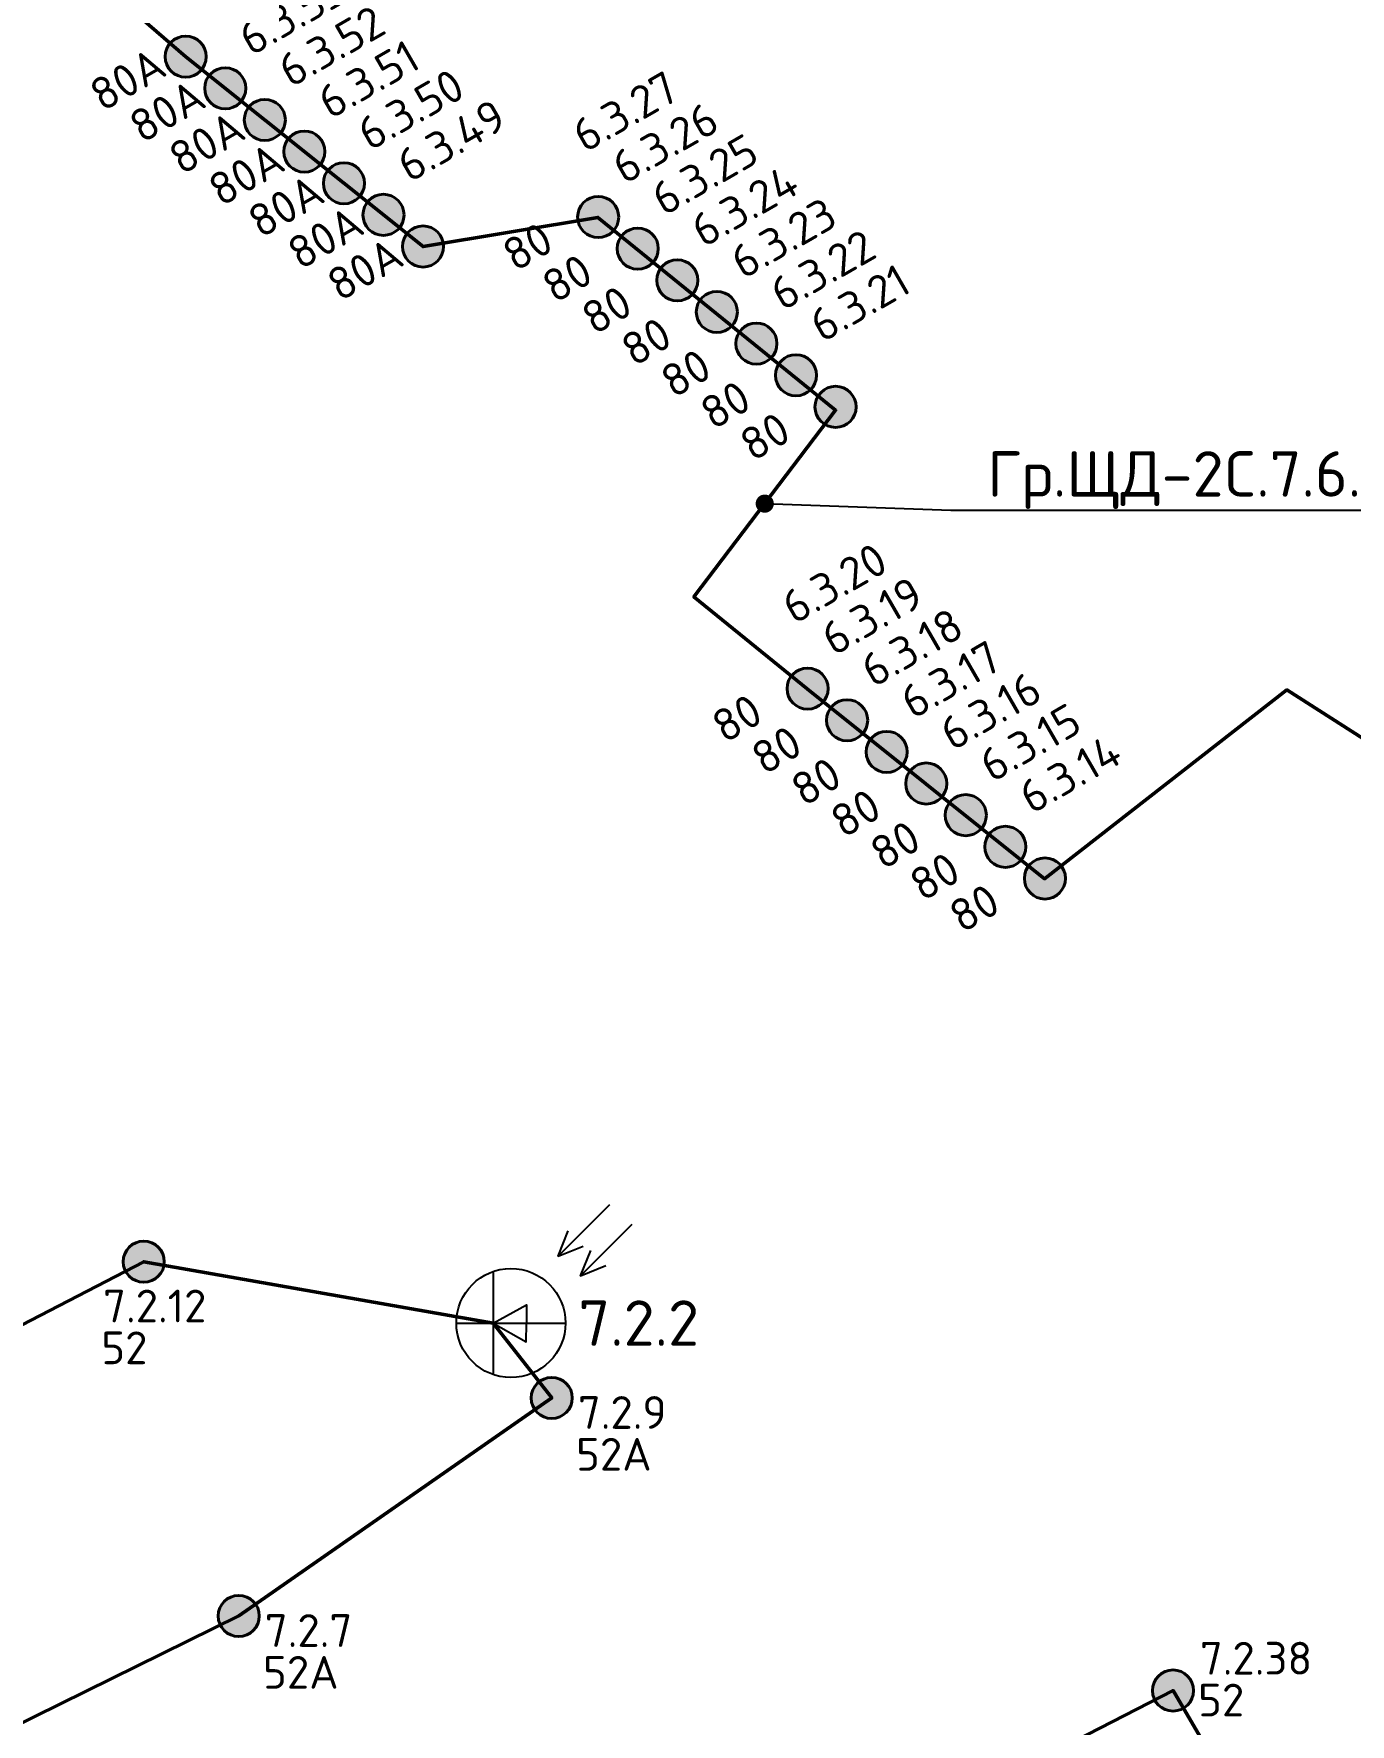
# Model space of a CAD drawing. Header units: millimetres. Extents: x -500444 to 437433, y -1435259 to 1593622.
# Drawn here: x -63847 to -56609, y -1308103 to -1298805 of the extents above; entities that cross this region are included whole.
import ezdxf
from ezdxf import colors
from ezdxf.entities.mleader import LeaderData, LeaderLine
from ezdxf.math import Vec2, Vec3

# ---------------------------------------------------------------- set-up
doc = ezdxf.new("R2010")
doc.units = ezdxf.units.MM
for name, color, linetype, lineweight in [('0_Авт.', 255, 'Continuous', 5), ('_Гр.ЩД-2C.7.6.I4.3', 6, 'Continuous', 50), ('_Гр.ЩД-2C.7.6.I4.6', 6, 'Continuous', 50), ('DLX_LUM 11', 5, 'Continuous', 40), ('DLX_LUM 4', 5, 'Continuous', 40)]:
    doc.layers.add(name, color=color, linetype=linetype, lineweight=lineweight)
doc.layers.add('DLX_LUM 10', color=7, linetype='Continuous', lineweight=40, true_color=0xfa0505)
doc.layers.add('DLX_LUM 5', color=7, linetype='Continuous', lineweight=40, true_color=0xfa2205)
doc.styles.add('ISOCPEUR', font='isocpeur.ttf', dxfattribs={"height": 250})
doc.styles.add('TableTextStyle', font='isocpeur.ttf', dxfattribs={"width": 0.9})
doc.linetypes.add('Проводка в лотке', pattern='A,7.5,[130,ltypeshp.shx,S=0.5,R=0,X=0,Y=0],1,[130,ltypeshp.shx,S=1,R=90,X=0,Y=-0.5],1,[130,ltypeshp.shx,S=0.5,R=0,X=0,Y=0],7.5', length=17)

# ---------------------------------------------------------------- blocks, each defined once
blk = doc.blocks.new('A$C85fa3c5e')
at = {"layer": '0_Авт.', "color": 6, "lineweight": 25, "ltscale": 100}
for points in [[(5.418, 6.505), (2.589, 3.676), (3.15, 5.068)], [(5.418, 6.505), (2.589, 3.676), (3.981, 4.236)], [(6.655, 5.428), (3.827, 2.599), (4.387, 3.991)], [(6.655, 5.428), (3.827, 2.599), (5.218, 3.16)], [(-0.973, 2.838), (-0.98, -2.836)], [(-0.976, 0), (0.849, 1.003), (0.849, -0.01)], [(-3, 0), (3, 0)], [(-0.976, 0), (0.838, -1.023), (0.849, -0.01)]]:
    blk.add_lwpolyline(points, dxfattribs=at)
blk.add_circle((0, 0), 3, dxfattribs=at)
blk = doc.blocks.new('A$Cab2378fa')
at = {"lineweight": 25, "true_color": 0xfff5f5}
h = blk.add_hatch(color=7, dxfattribs=at)
h.dxf.hatch_style = 1
h.paths.add_polyline_path([(0, 0), (-142, -170, 0.174923), (3, -222, 0.197808), (162, -157)])
h.paths.add_polyline_path([(-163, 158), (0, 0), (148, 178, 0.175398), (3, 230, 0.209014)])
at = {"lineweight": 25}
h = blk.add_hatch(color=256, dxfattribs=at)
h.paths.add_polyline_path([(162, -157, 0.442338), (148, 178), (0, 0)])
h.paths.add_polyline_path([(-142, -170), (0, 0), (-163, 158, 0.430096)])
blk.add_circle((3, 4), 226)
blk = doc.blocks.new('Гр.ЩД-2C.7.6.I4.3')
at = {"layer": '_Гр.ЩД-2C.7.6.I4.3', "color": 18, "true_color": 0x000000, "style": 'TableTextStyle'}
for s, p in [('80А', (23896.5, 87115.1, 8800)), ('80А', (24114, 86941.1, 8800)), ('80А', (24331.5, 86767, 8800)), ('80А', (24549, 86593, 8800)), ('80А', (24766.6, 86419, 8800)), ('80А', (24984.1, 86244.9, 8800)), ('80', (26166.1, 86235.1, 8800)), ('80А', (25201.6, 86070.9, 8800)), ('80', (26383.7, 86061, 8800)), ('80', (26601.2, 85887, 8800)), ('80', (26818.7, 85712.9, 8800)), ('80', (27036.2, 85538.9, 8800)), ('80', (27253.7, 85364.8, 8800)), ('80', (27471.2, 85190.8, 8800)), ('80', (27317.4, 83641, 8800)), ('80', (27534.9, 83466.9, 8800)), ('80', (27752.4, 83292.9, 8800)), ('80', (27969.9, 83118.8, 8800)), ('80', (28187.4, 82944.8, 8800)), ('80', (28404.9, 82770.7, 8800)), ('80', (28622.4, 82596.7, 8800))]:
    blk.add_text(s, height=180, rotation=30, dxfattribs=at).set_placement(p)
at = {"layer": '_Гр.ЩД-2C.7.6.I4.3', "ltscale": 100, "style": 'TableTextStyle'}
for tag, p in [('80', (21191.1, 89108.3, 8800)), ('80', (21408.7, 88934.2, 8800)), ('80', (21626.2, 88760.2, 8800)), ('80', (21843.7, 88586.1, 8800)), ('80', (22061.2, 88412.1, 8800)), ('80', (22278.7, 88238, 8800)), ('80', (22496.2, 88064, 8800)), ('80А', (24280.5, 87770.4, 8800)), ('80А', (24498, 87596.4, 8800)), ('80А', (24715.5, 87422.3, 8800)), ('80А', (24933.1, 87248.3, 8800)), ('80А', (25150.6, 87074.2, 8800)), ('80А', (25368.1, 86900.2, 8800)), ('80', (26550.2, 86890.4, 8800)), ('80А', (25585.6, 86726.1, 8800)), ('80', (26767.7, 86716.3, 8800)), ('80', (26985.2, 86542.3, 8800)), ('80', (27202.7, 86368.2, 8800)), ('80', (27420.2, 86194.2, 8800)), ('80', (27637.7, 86020.1, 8800)), ('80', (27855.2, 85846.1, 8800)), ('80', (27701.4, 84296.3, 8800)), ('80', (27918.9, 84122.2, 8800)), ('80', (28136.4, 83948.2, 8800)), ('80', (28353.9, 83774.1, 8800)), ('80', (28571.4, 83600.1, 8800)), ('80', (31534.8, 83522.5, 8800)), ('80', (28788.9, 83426, 8800)), ('80', (31752.3, 83348.5, 8800)), ('80', (29006.4, 83252, 8800)), ('80', (31969.8, 83174.4, 8800)), ('80', (32187.3, 83000.4, 8800)), ('80', (32404.8, 82826.4, 8800)), ('80', (32622.3, 82652.3, 8800)), ('80', (32839.8, 82478.3, 8800)), ('80А', (31214.5, 81004.6, 8800)), ('80А', (31932.9, 80899.1, 8800)), ('80А', (32150.4, 80725, 8800)), ('80', (34799.5, 80663.1, 8800)), ('80А', (32367.9, 80551, 8800)), ('80', (35017, 80489.1, 8800)), ('80А', (32585.4, 80376.9, 8800)), ('80А', (32802.9, 80202.9, 8800)), ('80', (35234.5, 80315, 8800)), ('80А', (33020.4, 80028.8, 8800)), ('80', (35452, 80141, 8800)), ('80', (35669.5, 79966.9, 8800)), ('80', (35887, 79792.9, 8800)), ('80', (36104.6, 79618.8, 8800)), ('80А', (35636.2, 77045.5, 8800)), ('80А', (35853.7, 76871.4, 8800)), ('80А', (36071.2, 76697.4, 8800)), ('80А', (36288.7, 76523.3, 8800)), ('80А', (36506.2, 76349.3, 8800)), ('80А', (36723.7, 76175.2, 8800)), ('80А', (36941.2, 76001.2, 8800))]:
    blk.add_attdef(tag, p, '', height=180, rotation=30, dxfattribs=at)
blk = doc.blocks.new('_Dot')
at = {"color": 0, "linetype": 'ByBlock', "lineweight": -2}
blk.add_line((-0.5, 0), (-1, 0), dxfattribs=at)
at = {"color": 0, "linetype": 'ByBlock', "const_width": 0.5}
blk.add_lwpolyline([(-0.25, 0, 1), (0.25, 0, 1)], format="xyb", close=True, dxfattribs=at)
blk = doc.blocks.new('Гр.ЩД-2C.7.6.I4.6')
at = {"layer": '_Гр.ЩД-2C.7.6.I4.6', "color": 18, "true_color": 0x000000, "style": 'TableTextStyle'}
for s, p in [('52', (23889.5, 80230.6, 8800)), ('52А', (26500, 79644.9, 8800)), ('52А', (24778.8, 78445.5, 8800)), ('52', (29920.3, 78293.1, 8800))]:
    blk.add_text(s, height=180, dxfattribs=at).set_placement(p)
at = {"layer": '_Гр.ЩД-2C.7.6.I4.6', "ltscale": 100, "style": 'TableTextStyle'}
for tag, p, height in [('52', (23899.5, 80460.6, 8800), 180), ('S', (26512.7, 80331.7), 250), ('52', (22712.5, 79819.6, 8800), 180), ('52А', (26510, 79874.9, 8800), 180), ('52', (21220.8, 79041, 8800), 180), ('52А', (24788.8, 78675.5, 8800), 180), ('52', (29930.3, 78523.1, 8800), 180), ('52', (19721.8, 78275.2, 8800), 180), ('52А', (23105.8, 77847.4, 8800), 180), ('52', (18318.6, 77516.6, 8800), 180), ('52', (28318.1, 77438.7, 8800), 180), ('52А', (21382.4, 76948.5, 8800), 180), ('52', (26947.9, 76868.9, 8800), 180), ('52', (16764.4, 76712, 8800), 180), ('52', (31203.7, 76079, 8800), 180), ('52', (15337.5, 75953.4, 8800), 180), ('52', (25228.7, 75961.5, 8800), 180), ('52А', (18813.2, 75568, 8800), 180), ('52', (13785.7, 75155.4, 8800), 180), ('52', (29484.4, 75171.7, 8800), 180), ('52', (23528.9, 75130, 8800), 180), ('52А', (17086.5, 74675.5, 8800), 180), ('S', (26920.5, 74627.6), 250), ('S', (15141.6, 74498.1, -8800), 250), ('52', (21809.6, 74222.6, 8800), 180), ('52', (27559.4, 73888.4, 8800), 180), ('52А', (15367.3, 73768.1, 8800), 180), ('52А', (13191.5, 73519.9, 17600), 180), ('52', (25746.7, 73196.6, 8800), 180), ('52', (20183.9, 73099.6, 8800), 180), ('52', (18371.2, 72407.8, 8800), 180), ('52', (24046.9, 72365.1, 8800), 180), ('52', (16651.9, 71500.4, 8800), 180), ('52', (22421.1, 71242.1, 8800), 180), ('52', (14932.7, 70593, 8800), 180), ('52', (20606.2, 70554.7, 8800), 180), ('S', (17845.4, 69801.3), 250), ('52', (18889.2, 69642.9, 8800), 180), ('52', (17169.9, 68735.5, 8800), 180), ('52', (15450.7, 67828.1, 8800), 180)]:
    blk.add_attdef(tag, p, '', height=height, dxfattribs=at)

msp = doc.modelspace()

# ---------------------------------------------------------------- linework, layer by layer
at = {"layer": '_Гр.ЩД-2C.7.6.I4.3', "ltscale": 100}
msp.add_lwpolyline([(-52496, -1306042.2), (-52913.1, -1305729.9), (-53909.8, -1306975.5), (-54396.5, -1306578.5), (-55701.5, -1305534.2), (-54454.3, -1304225.1), (-55759.3, -1303180.8), (-56957.1, -1302414.4), (-58289.1, -1303453.4), (-59594.1, -1302409.1), (-60217.2, -1301903.1), (-59438.8, -1300876.1), (-60745.4, -1299815), (-61707, -1299975.3), (-63012, -1298931), (-64047.3, -1298037), (-64797.9, -1298639.4), (-66102.9, -1297595.1)], dxfattribs=at)
at = {"layer": '_Гр.ЩД-2C.7.6.I4.6', "ltscale": 100}
for points in [[(-70422.6, -1311508.2), (-68695.9, -1310615.7), (-66130.4, -1309237.1), (-64404.8, -1308338.2), (-62720.3, -1307508.2), (-60999.1, -1306308.8), (-61321.4, -1305896.9), (-63242.5, -1305559.5), (-64798.1, -1306366), (-66288.3, -1307142.7), (-67787.3, -1307908.5), (-69192, -1308669), (-70744.7, -1309471.6)], [(-70339.2, -1317448.2), (-68621.4, -1316542.8), (-68939.3, -1315930.4), (-68394.7, -1316423.3), (-66904.4, -1315630.9), (-65088, -1314941.6), (-63462.3, -1313818.6), (-61762.4, -1312987.1), (-59949.7, -1312295.3), (-59342, -1311981.4), (-59731.5, -1311302.3), (-59243.2, -1311816.5), (-58024.7, -1311012), (-56306.9, -1310106.6), (-57583.2, -1307918.4), (-59191, -1308745), (-60561.2, -1309314.8), (-62280.4, -1310222.2), (-63981.7, -1311055.7), (-65699.5, -1311961.1), (-67325.2, -1313084.1), (-69139.4, -1313777.9), (-70857.2, -1314683.3)]]:
    msp.add_lwpolyline(points, dxfattribs=at)

# ---------------------------------------------------------------- block references
at = {"layer": '0_Авт.', "color": 3, "linetype": 'Проводка в лотке', "ltscale": 100, "xscale": 100, "yscale": 100, "zscale": 100}
msp.add_blockref('A$C85fa3c5e', (-61223.7, -1305897), dxfattribs=at)
at = {"layer": '_Гр.ЩД-2C.7.6.I4.3'}
ref = msp.add_blockref('Гр.ЩД-2C.7.6.I4.3', (-87365.7, -1386353.7), dxfattribs=at)
ref.add_attrib('80А', '6.3.49', (-61780.1, -1299627.5, 8800), dxfattribs={"ltscale": 100, "height": 180, "rotation": 30, "style": 'TableTextStyle'})
ref.add_attrib('80А', '6.3.50', (-61997.6, -1299453.5, 8800), dxfattribs={"ltscale": 100, "height": 180, "rotation": 30, "style": 'TableTextStyle'})
ref.add_attrib('80А', '6.3.51', (-62215.2, -1299279.4, 8800), dxfattribs={"ltscale": 100, "height": 180, "rotation": 30, "style": 'TableTextStyle'})
ref.add_attrib('80А', '6.3.52', (-62432.7, -1299105.4, 8800), dxfattribs={"ltscale": 100, "height": 180, "rotation": 30, "style": 'TableTextStyle'})
ref.add_attrib('80А', '6.3.53', (-62650.2, -1298931.3, 8800), dxfattribs={"ltscale": 100, "height": 180, "rotation": 30, "style": 'TableTextStyle'})
ref.add_attrib('80', '6.3.14', (-58359.3, -1303101.7, 8800), dxfattribs={"ltscale": 100, "height": 180, "rotation": 30, "style": 'TableTextStyle'})
ref.add_attrib('80', '6.3.15', (-58576.8, -1302927.6, 8800), dxfattribs={"ltscale": 100, "height": 180, "rotation": 30, "style": 'TableTextStyle'})
ref.add_attrib('80', '6.3.16', (-58794.3, -1302753.6, 8800), dxfattribs={"ltscale": 100, "height": 180, "rotation": 30, "style": 'TableTextStyle'})
ref.add_attrib('80', '6.3.17', (-59011.8, -1302579.5, 8800), dxfattribs={"ltscale": 100, "height": 180, "rotation": 30, "style": 'TableTextStyle'})
ref.add_attrib('80', '6.3.18', (-59229.3, -1302405.5, 8800), dxfattribs={"ltscale": 100, "height": 180, "rotation": 30, "style": 'TableTextStyle'})
ref.add_attrib('80', '6.3.19', (-59446.8, -1302231.5, 8800), dxfattribs={"ltscale": 100, "height": 180, "rotation": 30, "style": 'TableTextStyle'})
ref.add_attrib('80', '6.3.20', (-59664.3, -1302057.4, 8800), dxfattribs={"ltscale": 100, "height": 180, "rotation": 30, "style": 'TableTextStyle'})
ref.add_attrib('80', '6.3.21', (-59510.5, -1300507.6, 8800), dxfattribs={"ltscale": 100, "height": 180, "rotation": 30, "style": 'TableTextStyle'})
ref.add_attrib('80', '6.3.22', (-59728, -1300333.5, 8800), dxfattribs={"ltscale": 100, "height": 180, "rotation": 30, "style": 'TableTextStyle'})
ref.add_attrib('80', '6.3.23', (-59945.5, -1300159.5, 8800), dxfattribs={"ltscale": 100, "height": 180, "rotation": 30, "style": 'TableTextStyle'})
ref.add_attrib('80', '6.3.24', (-60163, -1299985.4, 8800), dxfattribs={"ltscale": 100, "height": 180, "rotation": 30, "style": 'TableTextStyle'})
ref.add_attrib('80', '6.3.25', (-60380.5, -1299811.4, 8800), dxfattribs={"ltscale": 100, "height": 180, "rotation": 30, "style": 'TableTextStyle'})
ref.add_attrib('80', '6.3.26', (-60598, -1299637.3, 8800), dxfattribs={"ltscale": 100, "height": 180, "rotation": 30, "style": 'TableTextStyle'})
ref.add_attrib('80', '6.3.27', (-60815.6, -1299463.3, 8800), dxfattribs={"ltscale": 100, "height": 180, "rotation": 30, "style": 'TableTextStyle'})
at = {"layer": '_Гр.ЩД-2C.7.6.I4.6'}
ref = msp.add_blockref('Гр.ЩД-2C.7.6.I4.6', (-87365.7, -1386353.7), dxfattribs=at)
ref.add_attrib('52', '7.2.12', (-63466.2, -1305893.1, 8800), dxfattribs={"ltscale": 100, "height": 180, "style": 'TableTextStyle'})
ref.add_attrib('52', '7.2.38', (-57435.5, -1307830.6, 8800), dxfattribs={"ltscale": 100, "height": 180, "style": 'TableTextStyle'})
ref.add_attrib('52А', '7.2.7', (-62577, -1307678.2, 8800), dxfattribs={"ltscale": 100, "height": 180, "style": 'TableTextStyle'})
ref.add_attrib('52А', '7.2.9', (-60855.7, -1306478.8, 8800), dxfattribs={"ltscale": 100, "height": 180, "style": 'TableTextStyle'})
ref.add_attrib('S', '7.2.2', (-60853, -1306022), dxfattribs={"ltscale": 100, "height": 250, "style": 'TableTextStyle'})
at = {"layer": 'DLX_LUM 10', "ltscale": 100, "xscale": 0.5, "yscale": 0.5, "zscale": 0.5}
for p in [(-61000.6, -1306310.8), (-62721.8, -1307510.2)]:
    msp.add_blockref('A$Cab2378fa', p, dxfattribs=at)
at = {"layer": 'DLX_LUM 11', "ltscale": 100, "xscale": 0.5, "yscale": 0.5, "zscale": 0.5}
for p in [(-63244, -1305561.4), (-57584.7, -1307920.3)]:
    msp.add_blockref('A$Cab2378fa', p, dxfattribs=at)
at = {"layer": 'DLX_LUM 4', "ltscale": 100, "xscale": 0.5, "yscale": 0.5, "zscale": 0.5}
for p in [(-60745.4, -1299815), (-60527.9, -1299989), (-60310.4, -1300163.1), (-60092.9, -1300337.1), (-59875.3, -1300511.2), (-59657.8, -1300685.2), (-59440.3, -1300859.3), (-59594.1, -1302409.1), (-59376.6, -1302583.1), (-59159.1, -1302757.2), (-58941.6, -1302931.2), (-58724.1, -1303105.3), (-58506.6, -1303279.3), (-58289.1, -1303453.4)]:
    msp.add_blockref('A$Cab2378fa', p, dxfattribs=at)
at = {"layer": 'DLX_LUM 5', "ltscale": 100, "xscale": 0.5, "yscale": 0.5, "zscale": 0.5}
for p in [(-63013.5, -1298932.9), (-62796, -1299107), (-62578.5, -1299281), (-62361, -1299455.1), (-62143.5, -1299629.1), (-61926, -1299803.2), (-61708.5, -1299977.2)]:
    msp.add_blockref('A$Cab2378fa', p, dxfattribs=at)

# ---------------------------------------------------------------- leaders
at = {"layer": '_Гр.ЩД-2C.7.6.I4.3'}
ml = msp.add_multileader_mtext('Standard', dxfattribs=at)
ml.set_content('Гр.ЩД-2C.7.6.I4.3', color=256, style='ISOCPEUR')
ml.set_leader_properties()
ml.set_arrow_properties(name='DOT')
ml.build(insert=Vec2(0, 0))
ml.multileader.update_dxf_attribs({"has_dogleg": 0, "text_left_attachment_type": 6, "text_right_attachment_type": 6, "arrow_head_size": 100})
ctx = ml.context
ctx.base_point, ctx.char_height, ctx.arrow_head_size, ctx.landing_gap_size, ctx.plane_origin = Vec3(-58804.6, -1301426), 250, 100, 200, Vec3(29180.8, -1173978.9)
ctx.left_attachment, ctx.right_attachment = 6, 6
notes = []
notes.append((ctx, [(0, (1, 1, 0), (-58812.6, -1301426), (1, 0), 8, [(1, [(-59828, -1301389.6)], 0, [])])]))
ctx.mtext.insert, ctx.mtext.flow_direction = Vec3(-58604.6, -1301101), 5
for ctx, leaders in notes:
    for number, flags, end, landing, length, lines in leaders:
        leader = LeaderData()
        leader.index, (leader.has_last_leader_line, leader.has_dogleg_vector, leader.attachment_direction) = number, flags
        leader.last_leader_point, leader.dogleg_vector, leader.dogleg_length = Vec3(end), Vec3(landing), length
        for number, points, colour, breaks in lines:
            line = LeaderLine()
            line.index, line.vertices, line.color, line.breaks = number, Vec3.list(points), colors.encode_raw_color(colour), breaks
            leader.lines.append(line)
        ctx.leaders.append(leader)

doc.saveas('drawing.dxf')
